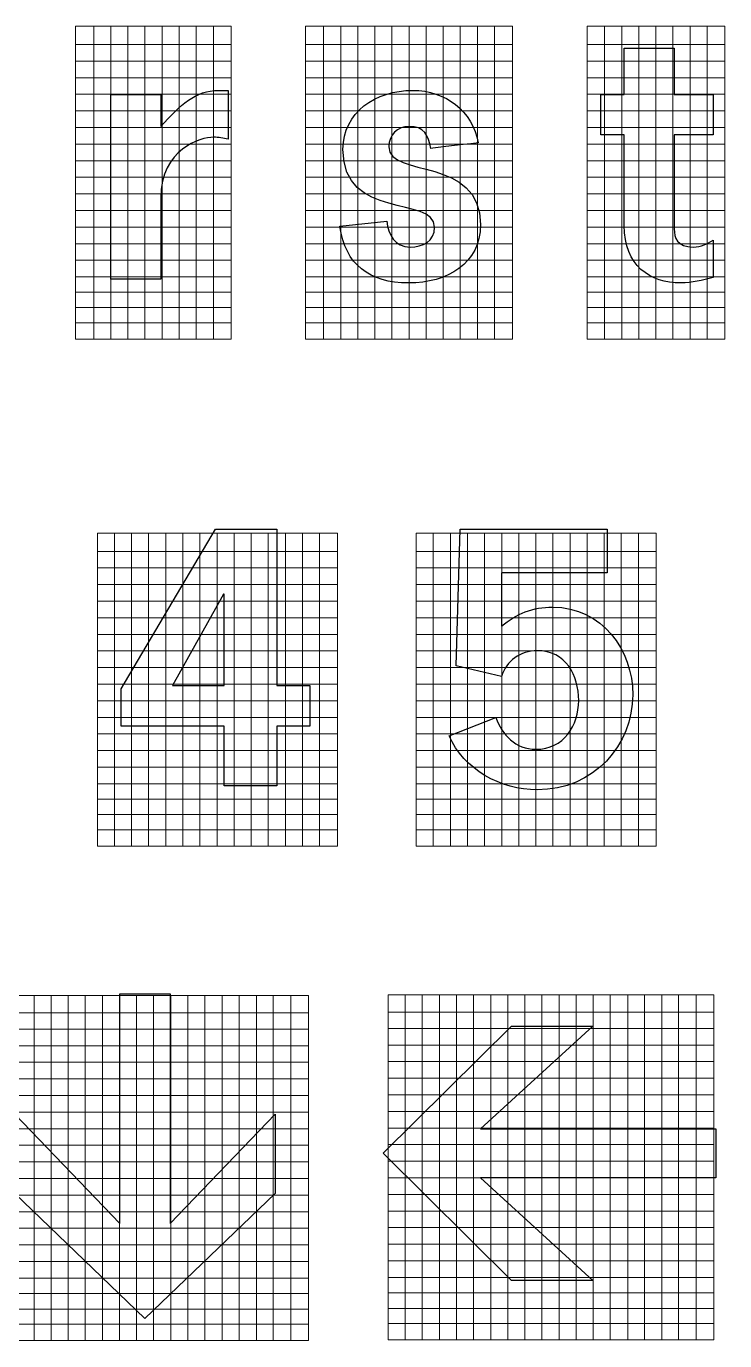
# Model space of a CAD drawing. Header units: millimetres. Extents: x -151 to 61, y -52 to 122.
# Drawn here: x -104.4 to -65.9, y -51.6 to 20.7 of the extents above; entities that cross this region are included whole.
import ezdxf

# ---------------------------------------------------------------- set-up
doc = ezdxf.new("R2010")
doc.units = ezdxf.units.MM
doc.header["$MEASUREMENT"] = 0
doc.layers.add('ESQUEMA', color=7, linetype='Continuous')

msp = doc.modelspace()

# ---------------------------------------------------------------- linework, layer by layer
at = {"layer": 'ESQUEMA', "color": 154, "lineweight": 20}
for points in [[(-93.1025, 3.4784), (-93.1025, 3.4784), (-93.1025, 20.7017), (-93.1025, 20.7017), (-93.1025, 20.7017), (-93.1025, 20.7017), (-101.6697, 20.7017), (-101.6697, 20.7017), (-101.6697, 20.7017), (-101.6697, 20.7017), (-101.6697, 3.4777), (-101.6697, 3.4777), (-101.6697, 3.4777), (-101.6697, 3.4777), (-93.1025, 3.4784), (-93.1025, 3.4784)], [(-77.6123, 3.4784), (-77.6123, 3.4784), (-77.6123, 20.7017), (-77.6123, 20.7017), (-77.6123, 20.7017), (-77.6123, 20.7017), (-89.0056, 20.7017), (-89.0056, 20.7017), (-89.0056, 20.7017), (-89.0056, 20.7017), (-89.0056, 3.4777), (-89.0056, 3.4777), (-89.0056, 3.4777), (-89.0056, 3.4777), (-77.6123, 3.4784), (-77.6123, 3.4784)], [(-65.9276, 3.4784), (-65.9276, 3.4784), (-65.9276, 20.7017), (-65.9276, 20.7017), (-65.9276, 20.7017), (-65.9276, 20.7017), (-73.5042, 20.7017), (-73.5042, 20.7017), (-73.5042, 20.7017), (-73.5042, 20.7017), (-73.5046, 3.4777), (-73.5046, 3.4777), (-73.5046, 3.4777), (-73.5046, 3.4777), (-65.9276, 3.4784), (-65.9276, 3.4784)], [(-87.2488, -24.4124), (-87.2488, -24.4124), (-87.2488, -7.1898), (-87.2488, -7.1898), (-87.2488, -7.1898), (-87.2488, -7.1898), (-100.4547, -7.1898), (-100.4547, -7.1898), (-100.4547, -7.1898), (-100.4547, -7.1898), (-100.4547, -24.4138), (-100.4547, -24.4138), (-100.4547, -24.4138), (-100.4547, -24.4138), (-87.2488, -24.4124), (-87.2488, -24.4124)], [(-69.6971, -24.4124), (-69.6971, -24.4124), (-69.6971, -7.1898), (-69.6971, -7.1898), (-69.6971, -7.1898), (-69.6971, -7.1898), (-82.9033, -7.1898), (-82.9033, -7.1898), (-82.9033, -7.1898), (-82.9033, -7.1898), (-82.9033, -24.4138), (-82.9033, -24.4138), (-82.9033, -24.4138), (-82.9033, -24.4138), (-69.6971, -24.4124), (-69.6971, -24.4124)], [(-88.8353, -51.6111), (-88.8353, -51.6111), (-88.8353, -32.6186), (-88.8353, -32.6186), (-88.8353, -32.6186), (-88.8353, -32.6186), (-106.7631, -32.6186), (-106.7631, -32.6186), (-106.7631, -32.6186), (-106.7631, -32.6186), (-106.7634, -51.6118), (-106.7634, -51.6118), (-106.7634, -51.6118), (-106.7634, -51.6118), (-88.8353, -51.6111), (-88.8353, -51.6111)], [(-66.5205, -51.5749), (-66.5205, -51.5749), (-66.5205, -32.5824), (-66.5205, -32.5824), (-66.5205, -32.5824), (-66.5205, -32.5824), (-84.4483, -32.5824), (-84.4483, -32.5824), (-84.4483, -32.5824), (-84.4483, -32.5824), (-84.4487, -51.5763), (-84.4487, -51.5763), (-84.4487, -51.5763), (-84.4487, -51.5763), (-66.5205, -51.5749), (-66.5205, -51.5749)]]:
    msp.add_open_spline(points, degree=3, knots=[0, 0, 0, 0, 0.2, 0.2, 0.2, 0.2, 0.4, 0.4, 0.4, 0.4, 0.6, 0.6, 0.6, 0.6, 1, 1, 1, 1], dxfattribs=at)
at = {"layer": 'ESQUEMA', "color": 154, "lineweight": 9}
for points in [[(-100.6617, 20.6653), (-100.6617, 20.6653), (-100.6617, 3.4677), (-100.6617, 3.4677)], [(-99.7209, 20.6653), (-99.7209, 20.6653), (-99.7209, 3.4677), (-99.7209, 3.4677)], [(-98.7802, 20.6653), (-98.7802, 20.6653), (-98.7802, 3.4677), (-98.7802, 3.4677)], [(-97.8395, 20.6653), (-97.8395, 20.6653), (-97.8395, 3.4677), (-97.8395, 3.4677)], [(-96.8988, 20.6653), (-96.8988, 20.6653), (-96.8988, 3.4677), (-96.8988, 3.4677)], [(-95.958, 20.6653), (-95.958, 20.6653), (-95.958, 3.4677), (-95.958, 3.4677)], [(-95.0175, 20.6653), (-95.0175, 20.6653), (-95.0175, 3.4677), (-95.0175, 3.4677)], [(-94.0768, 20.6653), (-94.0768, 20.6653), (-94.0768, 3.4677), (-94.0768, 3.4677)], [(-88.0079, 20.6653), (-88.0079, 20.6653), (-88.0079, 3.4677), (-88.0079, 3.4677)], [(-87.0672, 20.6653), (-87.0672, 20.6653), (-87.0672, 3.4677), (-87.0672, 3.4677)], [(-86.1264, 20.6653), (-86.1264, 20.6653), (-86.1264, 3.4677), (-86.1264, 3.4677)], [(-85.1859, 20.6653), (-85.1859, 20.6653), (-85.1859, 3.4677), (-85.1859, 3.4677)], [(-84.245, 20.6653), (-84.245, 20.6653), (-84.245, 3.4677), (-84.245, 3.4677)], [(-83.3045, 20.6653), (-83.3045, 20.6653), (-83.3045, 3.4677), (-83.3045, 3.4677)], [(-82.3636, 20.6653), (-82.3636, 20.6653), (-82.3636, 3.4677), (-82.3636, 3.4677)], [(-81.4231, 20.6653), (-81.4231, 20.6653), (-81.4231, 3.4677), (-81.4231, 3.4677)], [(-80.4823, 20.6653), (-80.4823, 20.6653), (-80.4823, 3.4677), (-80.4823, 3.4677)], [(-79.5416, 20.6653), (-79.5416, 20.6653), (-79.5416, 3.4677), (-79.5416, 3.4677)], [(-78.6009, 20.6653), (-78.6009, 20.6653), (-78.6009, 3.4677), (-78.6009, 3.4677)], [(-72.5403, 20.6653), (-72.5403, 20.6653), (-72.5403, 3.4677), (-72.5403, 3.4677)], [(-71.5996, 20.6653), (-71.5996, 20.6653), (-71.5996, 3.4677), (-71.5996, 3.4677)], [(-70.6588, 20.6653), (-70.6588, 20.6653), (-70.6588, 3.4677), (-70.6588, 3.4677)], [(-69.7181, 20.6653), (-69.7181, 20.6653), (-69.7181, 3.4677), (-69.7181, 3.4677)], [(-68.7776, 20.6653), (-68.7776, 20.6653), (-68.7776, 3.4677), (-68.7776, 3.4677)], [(-67.8369, 20.6653), (-67.8369, 20.6653), (-67.8369, 3.4677), (-67.8369, 3.4677)], [(-66.896, 20.6653), (-66.896, 20.6653), (-66.896, 3.4677), (-66.896, 3.4677)], [(-101.6782, 19.7003), (-101.6782, 19.7003), (-93.1163, 19.7003), (-93.1163, 19.7003)], [(-89.0084, 19.7003), (-89.0084, 19.7003), (-77.6207, 19.7003), (-77.6207, 19.7003)], [(-73.5185, 19.7003), (-73.5185, 19.7003), (-65.9359, 19.7003), (-65.9359, 19.7003)], [(-101.6782, 18.7867), (-101.6782, 18.7867), (-93.1163, 18.7867), (-93.1163, 18.7867)], [(-89.0084, 18.7867), (-89.0084, 18.7867), (-77.6207, 18.7867), (-77.6207, 18.7867)], [(-73.5185, 18.7867), (-73.5185, 18.7867), (-65.9359, 18.7867), (-65.9359, 18.7867)], [(-101.6782, 17.8734), (-101.6782, 17.8734), (-93.1163, 17.8734), (-93.1163, 17.8734)], [(-89.0084, 17.8734), (-89.0084, 17.8734), (-77.6207, 17.8734), (-77.6207, 17.8734)], [(-73.5185, 17.8734), (-73.5185, 17.8734), (-65.9359, 17.8734), (-65.9359, 17.8734)], [(-101.6782, 16.9601), (-101.6782, 16.9601), (-93.1163, 16.9601), (-93.1163, 16.9601)], [(-89.0084, 16.9601), (-89.0084, 16.9601), (-77.6207, 16.9601), (-77.6207, 16.9601)], [(-73.5185, 16.9601), (-73.5185, 16.9601), (-65.9359, 16.9601), (-65.9359, 16.9601)], [(-101.6782, 16.0468), (-101.6782, 16.0468), (-93.1163, 16.0468), (-93.1163, 16.0468)], [(-89.0084, 16.0468), (-89.0084, 16.0468), (-77.6207, 16.0468), (-77.6207, 16.0468)], [(-73.5185, 16.0468), (-73.5185, 16.0468), (-65.9359, 16.0468), (-65.9359, 16.0468)], [(-101.6782, 15.1332), (-101.6782, 15.1332), (-93.1163, 15.1332), (-93.1163, 15.1332)], [(-89.0084, 15.1332), (-89.0084, 15.1332), (-77.6207, 15.1332), (-77.6207, 15.1332)], [(-73.5185, 15.1332), (-73.5185, 15.1332), (-65.9359, 15.1332), (-65.9359, 15.1332)], [(-101.6782, 14.2199), (-101.6782, 14.2199), (-93.1163, 14.2199), (-93.1163, 14.2199)], [(-89.0084, 14.2199), (-89.0084, 14.2199), (-77.6207, 14.2199), (-77.6207, 14.2199)], [(-73.5185, 14.2199), (-73.5185, 14.2199), (-65.9359, 14.2199), (-65.9359, 14.2199)], [(-101.6782, 13.3066), (-101.6782, 13.3066), (-93.1163, 13.3066), (-93.1163, 13.3066)], [(-89.0084, 13.3066), (-89.0084, 13.3066), (-77.6207, 13.3066), (-77.6207, 13.3066)], [(-73.5185, 13.3066), (-73.5185, 13.3066), (-65.9359, 13.3066), (-65.9359, 13.3066)], [(-101.6782, 12.3929), (-101.6782, 12.3929), (-93.1163, 12.3929), (-93.1163, 12.3929)], [(-89.0084, 12.3929), (-89.0084, 12.3929), (-77.6207, 12.3929), (-77.6207, 12.3929)], [(-73.5185, 12.3929), (-73.5185, 12.3929), (-65.9359, 12.3929), (-65.9359, 12.3929)], [(-101.6782, 11.4796), (-101.6782, 11.4796), (-93.1163, 11.4796), (-93.1163, 11.4796)], [(-89.0084, 11.4796), (-89.0084, 11.4796), (-77.6207, 11.4796), (-77.6207, 11.4796)], [(-73.5185, 11.4796), (-73.5185, 11.4796), (-65.9359, 11.4796), (-65.9359, 11.4796)], [(-101.6782, 10.5664), (-101.6782, 10.5664), (-93.1163, 10.5664), (-93.1163, 10.5664)], [(-89.0084, 10.5664), (-89.0084, 10.5664), (-77.6207, 10.5664), (-77.6207, 10.5664)], [(-73.5185, 10.5664), (-73.5185, 10.5664), (-65.9359, 10.5664), (-65.9359, 10.5664)], [(-101.6782, 9.6523), (-101.6782, 9.6523), (-93.1163, 9.6523), (-93.1163, 9.6523)], [(-89.0084, 9.6523), (-89.0084, 9.6523), (-77.6207, 9.6523), (-77.6207, 9.6523)], [(-73.5185, 9.6523), (-73.5185, 9.6523), (-65.9359, 9.6523), (-65.9359, 9.6523)], [(-101.6782, 8.7387), (-101.6782, 8.7387), (-93.1163, 8.7387), (-93.1163, 8.7387)], [(-89.0084, 8.7387), (-89.0084, 8.7387), (-77.6207, 8.7387), (-77.6207, 8.7387)], [(-73.5185, 8.7387), (-73.5185, 8.7387), (-65.9359, 8.7387), (-65.9359, 8.7387)], [(-101.6782, 7.8261), (-101.6782, 7.8261), (-93.1163, 7.8261), (-93.1163, 7.8261)], [(-89.0084, 7.8261), (-89.0084, 7.8261), (-77.6207, 7.8261), (-77.6207, 7.8261)], [(-73.5185, 7.8261), (-73.5185, 7.8261), (-65.9359, 7.8261), (-65.9359, 7.8261)], [(-101.6782, 6.9121), (-101.6782, 6.9121), (-93.1163, 6.9121), (-93.1163, 6.9121)], [(-89.0084, 6.9121), (-89.0084, 6.9121), (-77.6207, 6.9121), (-77.6207, 6.9121)], [(-73.5185, 6.9121), (-73.5185, 6.9121), (-65.9359, 6.9121), (-65.9359, 6.9121)], [(-101.6698, 6.0681), (-101.6698, 6.0681), (-93.1082, 6.0681), (-93.1082, 6.0681)], [(-89.0003, 6.0681), (-89.0003, 6.0681), (-77.6123, 6.0681), (-77.6123, 6.0681)], [(-73.5101, 6.0681), (-73.5101, 6.0681), (-65.9275, 6.0681), (-65.9275, 6.0681)], [(-101.6698, 5.2247), (-101.6698, 5.2247), (-93.1082, 5.2247), (-93.1082, 5.2247)], [(-89.0003, 5.2247), (-89.0003, 5.2247), (-77.6123, 5.2247), (-77.6123, 5.2247)], [(-73.5101, 5.2247), (-73.5101, 5.2247), (-65.9275, 5.2247), (-65.9275, 5.2247)], [(-101.6698, 4.3803), (-101.6698, 4.3803), (-93.1082, 4.3803), (-93.1082, 4.3803)], [(-89.0003, 4.3803), (-89.0003, 4.3803), (-77.6123, 4.3803), (-77.6123, 4.3803)], [(-73.5101, 4.3803), (-73.5101, 4.3803), (-65.9275, 4.3803), (-65.9275, 4.3803)], [(-99.5193, -7.2262), (-99.5193, -7.2262), (-99.5193, -24.4238), (-99.5193, -24.4238)], [(-98.5787, -7.2262), (-98.5787, -7.2262), (-98.5787, -24.4238), (-98.5787, -24.4238)], [(-97.638, -7.2262), (-97.638, -7.2262), (-97.638, -24.4238), (-97.638, -24.4238)], [(-96.6971, -7.2262), (-96.6971, -7.2262), (-96.6971, -24.4238), (-96.6971, -24.4238)], [(-95.7566, -7.2262), (-95.7566, -7.2262), (-95.7566, -24.4238), (-95.7566, -24.4238)], [(-94.8159, -7.2262), (-94.8159, -7.2262), (-94.8159, -24.4238), (-94.8159, -24.4238)], [(-93.8751, -7.2262), (-93.8751, -7.2262), (-93.8751, -24.4238), (-93.8751, -24.4238)], [(-92.9344, -7.2262), (-92.9344, -7.2262), (-92.9344, -24.4238), (-92.9344, -24.4238)], [(-91.9937, -7.2262), (-91.9937, -7.2262), (-91.9937, -24.4238), (-91.9937, -24.4238)], [(-91.053, -7.2262), (-91.053, -7.2262), (-91.053, -24.4238), (-91.053, -24.4238)], [(-90.1122, -7.2262), (-90.1122, -7.2262), (-90.1122, -24.4238), (-90.1122, -24.4238)], [(-89.1717, -7.2262), (-89.1717, -7.2262), (-89.1717, -24.4238), (-89.1717, -24.4238)], [(-88.231, -7.2262), (-88.231, -7.2262), (-88.231, -24.4238), (-88.231, -24.4238)], [(-81.9678, -7.2262), (-81.9678, -7.2262), (-81.9678, -24.4238), (-81.9678, -24.4238)], [(-81.0271, -7.2262), (-81.0271, -7.2262), (-81.0271, -24.4238), (-81.0271, -24.4238)], [(-80.0864, -7.2262), (-80.0864, -7.2262), (-80.0864, -24.4238), (-80.0864, -24.4238)], [(-79.1456, -7.2262), (-79.1456, -7.2262), (-79.1456, -24.4238), (-79.1456, -24.4238)], [(-78.2051, -7.2262), (-78.2051, -7.2262), (-78.2051, -24.4238), (-78.2051, -24.4238)], [(-77.2642, -7.2262), (-77.2642, -7.2262), (-77.2642, -24.4238), (-77.2642, -24.4238)], [(-76.3235, -7.2262), (-76.3235, -7.2262), (-76.3235, -24.4238), (-76.3235, -24.4238)], [(-75.3828, -7.2262), (-75.3828, -7.2262), (-75.3828, -24.4238), (-75.3828, -24.4238)], [(-74.4422, -7.2262), (-74.4422, -7.2262), (-74.4422, -24.4238), (-74.4422, -24.4238)], [(-73.5013, -7.2262), (-73.5013, -7.2262), (-73.5013, -24.4238), (-73.5013, -24.4238)], [(-72.5606, -7.2262), (-72.5606, -7.2262), (-72.5606, -24.4238), (-72.5606, -24.4238)], [(-71.6201, -7.2262), (-71.6201, -7.2262), (-71.6201, -24.4238), (-71.6201, -24.4238)], [(-70.6793, -7.2262), (-70.6793, -7.2262), (-70.6793, -24.4238), (-70.6793, -24.4238)], [(-100.4601, -8.1912), (-100.4601, -8.1912), (-87.257, -8.1912), (-87.257, -8.1912)], [(-82.9083, -8.1912), (-82.9083, -8.1912), (-69.7052, -8.1912), (-69.7052, -8.1912)], [(-100.4601, -9.1048), (-100.4601, -9.1048), (-87.257, -9.1048), (-87.257, -9.1048)], [(-82.9083, -9.1048), (-82.9083, -9.1048), (-69.7052, -9.1048), (-69.7052, -9.1048)], [(-100.4601, -10.0181), (-100.4601, -10.0181), (-87.257, -10.0181), (-87.257, -10.0181)], [(-82.9083, -10.0181), (-82.9083, -10.0181), (-69.7052, -10.0181), (-69.7052, -10.0181)], [(-100.4601, -10.9314), (-100.4601, -10.9314), (-87.257, -10.9314), (-87.257, -10.9314)], [(-82.9083, -10.9314), (-82.9083, -10.9314), (-69.7052, -10.9314), (-69.7052, -10.9314)], [(-100.4601, -11.8447), (-100.4601, -11.8447), (-87.257, -11.8447), (-87.257, -11.8447)], [(-82.9083, -11.8447), (-82.9083, -11.8447), (-69.7052, -11.8447), (-69.7052, -11.8447)], [(-100.4601, -12.7583), (-100.4601, -12.7583), (-87.257, -12.7583), (-87.257, -12.7583)], [(-82.9083, -12.7583), (-82.9083, -12.7583), (-69.7052, -12.7583), (-69.7052, -12.7583)], [(-100.4601, -13.6716), (-100.4601, -13.6716), (-87.257, -13.6716), (-87.257, -13.6716)], [(-82.9083, -13.6716), (-82.9083, -13.6716), (-69.7052, -13.6716), (-69.7052, -13.6716)], [(-100.4601, -14.5856), (-100.4601, -14.5856), (-87.257, -14.5856), (-87.257, -14.5856)], [(-82.9083, -14.5856), (-82.9083, -14.5856), (-69.7052, -14.5856), (-69.7052, -14.5856)], [(-100.4601, -15.4989), (-100.4601, -15.4989), (-87.257, -15.4989), (-87.257, -15.4989)], [(-82.9083, -15.4989), (-82.9083, -15.4989), (-69.7052, -15.4989), (-69.7052, -15.4989)], [(-100.4601, -16.4125), (-100.4601, -16.4125), (-87.257, -16.4125), (-87.257, -16.4125)], [(-82.9083, -16.4125), (-82.9083, -16.4125), (-69.7052, -16.4125), (-69.7052, -16.4125)], [(-100.4601, -17.3251), (-100.4601, -17.3251), (-87.257, -17.3251), (-87.257, -17.3251)], [(-82.9083, -17.3251), (-82.9083, -17.3251), (-69.7052, -17.3251), (-69.7052, -17.3251)], [(-100.4601, -18.2384), (-100.4601, -18.2384), (-87.257, -18.2384), (-87.257, -18.2384)], [(-82.9083, -18.2384), (-82.9083, -18.2384), (-69.7052, -18.2384), (-69.7052, -18.2384)], [(-100.4601, -19.1524), (-100.4601, -19.1524), (-87.257, -19.1524), (-87.257, -19.1524)], [(-82.9083, -19.1524), (-82.9083, -19.1524), (-69.7052, -19.1524), (-69.7052, -19.1524)], [(-100.4601, -20.0661), (-100.4601, -20.0661), (-87.257, -20.0661), (-87.257, -20.0661)], [(-82.9083, -20.0661), (-82.9083, -20.0661), (-69.7052, -20.0661), (-69.7052, -20.0661)], [(-100.4601, -20.9793), (-100.4601, -20.9793), (-87.257, -20.9793), (-87.257, -20.9793)], [(-82.9083, -20.9793), (-82.9083, -20.9793), (-69.7052, -20.9793), (-69.7052, -20.9793)], [(-100.4518, -21.8234), (-100.4518, -21.8234), (-87.2487, -21.8234), (-87.2487, -21.8234)], [(-82.9002, -21.8234), (-82.9002, -21.8234), (-69.6972, -21.8234), (-69.6972, -21.8234)], [(-100.4518, -22.6668), (-100.4518, -22.6668), (-87.2487, -22.6668), (-87.2487, -22.6668)], [(-82.9002, -22.6668), (-82.9002, -22.6668), (-69.6972, -22.6668), (-69.6972, -22.6668)], [(-100.4518, -23.5108), (-100.4518, -23.5108), (-87.2487, -23.5108), (-87.2487, -23.5108)], [(-82.9002, -23.5108), (-82.9002, -23.5108), (-69.6972, -23.5108), (-69.6972, -23.5108)], [(-103.9468, -32.6131), (-103.9468, -32.6131), (-103.9468, -51.6222), (-103.9468, -51.6222)], [(-103.0059, -32.6131), (-103.0059, -32.6131), (-103.0059, -51.6222), (-103.0059, -51.6222)], [(-102.0654, -32.6131), (-102.0654, -32.6131), (-102.0654, -51.6222), (-102.0654, -51.6222)], [(-101.1246, -32.6131), (-101.1246, -32.6131), (-101.1246, -51.6222), (-101.1246, -51.6222)], [(-100.1841, -32.6131), (-100.1841, -32.6131), (-100.1841, -51.6222), (-100.1841, -51.6222)], [(-99.2432, -32.6131), (-99.2432, -32.6131), (-99.2432, -51.6222), (-99.2432, -51.6222)], [(-98.3027, -32.6131), (-98.3027, -32.6131), (-98.3027, -51.6222), (-98.3027, -51.6222)], [(-97.3619, -32.6131), (-97.3619, -32.6131), (-97.3619, -51.6222), (-97.3619, -51.6222)], [(-96.421, -32.6131), (-96.421, -32.6131), (-96.421, -51.6222), (-96.421, -51.6222)], [(-95.4805, -32.6131), (-95.4805, -32.6131), (-95.4805, -51.6222), (-95.4805, -51.6222)], [(-94.5396, -32.6131), (-94.5396, -32.6131), (-94.5396, -51.6222), (-94.5396, -51.6222)], [(-93.5833, -32.6131), (-93.5833, -32.6131), (-93.5833, -51.6222), (-93.5833, -51.6222)], [(-92.6495, -32.6131), (-92.6495, -32.6131), (-92.6495, -51.6222), (-92.6495, -51.6222)], [(-91.7086, -32.6131), (-91.7086, -32.6131), (-91.7086, -51.6222), (-91.7086, -51.6222)], [(-90.7905, -32.6131), (-90.7905, -32.6131), (-90.7905, -51.6137), (-90.7905, -51.6137)], [(-89.8118, -32.6131), (-89.8118, -32.6131), (-89.8118, -51.6222), (-89.8118, -51.6222)], [(-83.5133, -32.5776), (-83.5133, -32.5776), (-83.5133, -51.5856), (-83.5133, -51.5856)], [(-82.5726, -32.5776), (-82.5726, -32.5776), (-82.5726, -51.5856), (-82.5726, -51.5856)], [(-81.6319, -32.5776), (-81.6319, -32.5776), (-81.6319, -51.5856), (-81.6319, -51.5856)], [(-80.6912, -32.5776), (-80.6912, -32.5776), (-80.6912, -51.5856), (-80.6912, -51.5856)], [(-79.7506, -32.5776), (-79.7506, -32.5776), (-79.7506, -51.5856), (-79.7506, -51.5856)], [(-78.8098, -32.5776), (-78.8098, -32.5776), (-78.8098, -51.5856), (-78.8098, -51.5856)], [(-77.8692, -32.5776), (-77.8692, -32.5776), (-77.8692, -51.5856), (-77.8692, -51.5856)], [(-76.9285, -32.5776), (-76.9285, -32.5776), (-76.9285, -51.5856), (-76.9285, -51.5856)], [(-75.9876, -32.5776), (-75.9876, -32.5776), (-75.9876, -51.5856), (-75.9876, -51.5856)], [(-75.0471, -32.5776), (-75.0471, -32.5776), (-75.0471, -51.5856), (-75.0471, -51.5856)], [(-74.1062, -32.5776), (-74.1062, -32.5776), (-74.1062, -51.5856), (-74.1062, -51.5856)], [(-73.1656, -32.5776), (-73.1656, -32.5776), (-73.1656, -51.5856), (-73.1656, -51.5856)], [(-72.2249, -32.5776), (-72.2249, -32.5776), (-72.2249, -51.5856), (-72.2249, -51.5856)], [(-71.2685, -32.5776), (-71.2685, -32.5776), (-71.2685, -51.5856), (-71.2685, -51.5856)], [(-70.3346, -32.5776), (-70.3346, -32.5776), (-70.3346, -51.5856), (-70.3346, -51.5856)], [(-69.3939, -32.5776), (-69.3939, -32.5776), (-69.3939, -51.5856), (-69.3939, -51.5856)], [(-68.4756, -32.5776), (-68.4756, -32.5776), (-68.4756, -51.5782), (-68.4756, -51.5782)], [(-67.4969, -32.5776), (-67.4969, -32.5776), (-67.4969, -51.5856), (-67.4969, -51.5856)], [(-106.7689, -33.5722), (-106.7689, -33.5722), (-88.8379, -33.5722), (-88.8379, -33.5722)], [(-84.4541, -33.5371), (-84.4541, -33.5371), (-66.5232, -33.5371), (-66.5232, -33.5371)], [(-106.7649, -34.4865), (-106.7649, -34.4865), (-88.8381, -34.4865), (-88.8381, -34.4865)], [(-89.8118, -34.4249), (-89.8118, -34.4249), (-89.8118, -51.6221), (-89.8118, -51.6221)], [(-84.45, -34.4504), (-84.45, -34.4504), (-66.5232, -34.4504), (-66.5232, -34.4504)], [(-67.4969, -34.388), (-67.4969, -34.388), (-67.4969, -51.5856), (-67.4969, -51.5856)], [(-106.7689, -35.3899), (-106.7689, -35.3899), (-88.8379, -35.3899), (-88.8379, -35.3899)], [(-84.4541, -35.353), (-84.4541, -35.353), (-66.5232, -35.353), (-66.5232, -35.353)], [(-106.7689, -36.3031), (-106.7689, -36.3031), (-88.8379, -36.3031), (-88.8379, -36.3031)], [(-84.4541, -36.2666), (-84.4541, -36.2666), (-66.5232, -36.2666), (-66.5232, -36.2666)], [(-106.7689, -37.2168), (-106.7689, -37.2168), (-88.8379, -37.2168), (-88.8379, -37.2168)], [(-84.4541, -37.1799), (-84.4541, -37.1799), (-66.5232, -37.1799), (-66.5232, -37.1799)], [(-106.7689, -38.1301), (-106.7689, -38.1301), (-88.8379, -38.1301), (-88.8379, -38.1301)], [(-84.4541, -38.0939), (-84.4541, -38.0939), (-66.5232, -38.0939), (-66.5232, -38.0939)], [(-106.7689, -39.0427), (-106.7689, -39.0427), (-88.8379, -39.0427), (-88.8379, -39.0427)], [(-84.4541, -39.0072), (-84.4541, -39.0072), (-66.5232, -39.0072), (-66.5232, -39.0072)], [(-106.7689, -39.9567), (-106.7689, -39.9567), (-88.8379, -39.9567), (-88.8379, -39.9567)], [(-84.4541, -39.9208), (-84.4541, -39.9208), (-66.5232, -39.9208), (-66.5232, -39.9208)], [(-106.7689, -40.8703), (-106.7689, -40.8703), (-88.8379, -40.8703), (-88.8379, -40.8703)], [(-84.4541, -40.8334), (-84.4541, -40.8334), (-66.5232, -40.8334), (-66.5232, -40.8334)], [(-106.7689, -41.7836), (-106.7689, -41.7836), (-88.8379, -41.7836), (-88.8379, -41.7836)], [(-84.4541, -41.7474), (-84.4541, -41.7474), (-66.5232, -41.7474), (-66.5232, -41.7474)], [(-84.4541, -42.6607), (-84.4541, -42.6607), (-66.5232, -42.6607), (-66.5232, -42.6607)], [(-106.7689, -42.6969), (-106.7689, -42.6969), (-88.8379, -42.6969), (-88.8379, -42.6969)], [(-106.7689, -43.6102), (-106.7689, -43.6102), (-88.8379, -43.6102), (-88.8379, -43.6102)], [(-84.4541, -43.5744), (-84.4541, -43.5744), (-66.5232, -43.5744), (-66.5232, -43.5744)], [(-106.7689, -44.5245), (-106.7689, -44.5245), (-88.8379, -44.5245), (-88.8379, -44.5245)], [(-84.4541, -44.4876), (-84.4541, -44.4876), (-66.5232, -44.4876), (-66.5232, -44.4876)], [(-106.7689, -45.4378), (-106.7689, -45.4378), (-88.8379, -45.4378), (-88.8379, -45.4378)], [(-84.4541, -45.401), (-84.4541, -45.401), (-66.5232, -45.401), (-66.5232, -45.401)], [(-106.7689, -46.3504), (-106.7689, -46.3504), (-88.8379, -46.3504), (-88.8379, -46.3504)], [(-84.4541, -46.3153), (-84.4541, -46.3153), (-66.5232, -46.3153), (-66.5232, -46.3153)], [(-106.7689, -47.2637), (-106.7689, -47.2637), (-88.8379, -47.2637), (-88.8379, -47.2637)], [(-84.4541, -47.2286), (-84.4541, -47.2286), (-66.5232, -47.2286), (-66.5232, -47.2286)], [(-106.7649, -48.1774), (-106.7649, -48.1774), (-88.8381, -48.1774), (-88.8381, -48.1774)], [(-84.45, -48.1412), (-84.45, -48.1412), (-66.5232, -48.1412), (-66.5232, -48.1412)], [(-106.7606, -49.0214), (-106.7606, -49.0214), (-88.8296, -49.0214), (-88.8296, -49.0214)], [(-84.4459, -48.9852), (-84.4459, -48.9852), (-66.5149, -48.9852), (-66.5149, -48.9852)], [(-106.7606, -49.8875), (-106.7606, -49.8875), (-88.8296, -49.8875), (-88.8296, -49.8875)], [(-84.4459, -49.8513), (-84.4459, -49.8513), (-66.5149, -49.8513), (-66.5149, -49.8513)], [(-106.7606, -50.7095), (-106.7606, -50.7095), (-88.8296, -50.7095), (-88.8296, -50.7095)], [(-84.4459, -50.6727), (-84.4459, -50.6727), (-66.5149, -50.6727), (-66.5149, -50.6727)]]:
    msp.add_open_spline(points, degree=3, dxfattribs=at)
at = {"layer": 'ESQUEMA', "color": 250}
for points, knots in [([(-68.7062, 19.4974), (-68.7062, 19.4974), (-71.4586, 19.4974), (-71.4586, 19.4974), (-71.4586, 19.4974), (-71.4586, 19.4974), (-71.4586, 16.9574), (-71.4586, 16.9574), (-71.4586, 16.9574), (-71.4586, 16.9574), (-72.742, 16.9574), (-72.742, 16.9574), (-72.742, 16.9574), (-72.742, 16.9574), (-72.742, 14.7247), (-72.742, 14.7247), (-72.742, 14.7247), (-72.742, 14.7247), (-71.4586, 14.7247), (-71.4586, 14.7247), (-71.4586, 14.7247), (-71.4586, 14.7247), (-71.4586, 9.735), (-71.4586, 9.735), (-71.4586, 9.735), (-71.4586, 7.521), (-70.0454, 6.5776), (-68.3341, 6.5776), (-68.3341, 6.5776), (-67.7389, 6.5776), (-67.1438, 6.7226), (-66.5674, 6.8853), (-66.5674, 6.8853), (-66.5674, 6.8853), (-66.5674, 8.936), (-66.5674, 8.936), (-66.5674, 8.936), (-66.9021, 8.7366), (-67.1995, 8.555), (-67.6645, 8.555), (-67.6645, 8.555), (-68.5574, 8.555), (-68.7062, 9.0633), (-68.7062, 9.5533), (-68.7062, 9.5533), (-68.7062, 9.5533), (-68.7062, 14.7247), (-68.7062, 14.7247), (-68.7062, 14.7247), (-68.7062, 14.7247), (-66.5674, 14.7247), (-66.5674, 14.7247), (-66.5674, 14.7247), (-66.5674, 14.7247), (-66.5674, 16.9574), (-66.5674, 16.9574), (-66.5674, 16.9574), (-66.5674, 16.9574), (-68.7062, 16.9574), (-68.7062, 16.9574), (-68.7062, 16.9574), (-68.7062, 16.9574), (-68.7062, 19.4974), (-68.7062, 19.4974)], [0, 0, 0, 0, 0.0588235, 0.0588235, 0.0588235, 0.0588235, 0.1176471, 0.1176471, 0.1176471, 0.1176471, 0.1764706, 0.1764706, 0.1764706, 0.1764706, 0.2352941, 0.2352941, 0.2352941, 0.2352941, 0.2941176, 0.2941176, 0.2941176, 0.2941177, 0.3529412, 0.3529412, 0.3529412, 0.3529412, 0.4117647, 0.4117647, 0.4117647, 0.4117647, 0.4705882, 0.4705882, 0.4705882, 0.4705882, 0.5294118, 0.5294118, 0.5294118, 0.5294118, 0.5882353, 0.5882353, 0.5882353, 0.5882353, 0.6470588, 0.6470588, 0.6470588, 0.6470588, 0.7058824, 0.7058824, 0.7058824, 0.7058824, 0.7647059, 0.7647059, 0.7647059, 0.7647059, 0.8235294, 0.8235294, 0.8235294, 0.8235294, 0.8823529, 0.8823529, 0.8823529, 0.882353, 1, 1, 1, 1]), ([(-96.9665, 16.9574), (-96.9665, 16.9574), (-99.7193, 16.9574), (-99.7193, 16.9574), (-99.7193, 16.9574), (-99.7193, 16.9574), (-99.7193, 6.7945), (-99.7193, 6.7945), (-99.7193, 6.7945), (-99.7193, 6.7945), (-96.9665, 6.7945), (-96.9665, 6.7945), (-96.9665, 6.7945), (-96.9665, 6.7945), (-96.9665, 11.2593), (-96.9665, 11.2593), (-96.9665, 11.2593), (-96.9665, 13.9626), (-94.7719, 14.598), (-94.0649, 14.598), (-94.0649, 14.598), (-93.7859, 14.598), (-93.5259, 14.5429), (-93.2655, 14.4893), (-93.2655, 14.4893), (-93.2655, 14.4893), (-93.2655, 17.175), (-93.2655, 17.175), (-93.2655, 17.175), (-93.2655, 17.175), (-93.7859, 17.175), (-93.7859, 17.175), (-93.7859, 17.175), (-95.051, 17.175), (-95.9064, 16.3943), (-96.9665, 15.1786), (-96.9665, 15.1786), (-96.9665, 15.1786), (-96.9665, 16.9574), (-96.9665, 16.9574)], [0, 0, 0, 0, 0.0909091, 0.0909091, 0.0909091, 0.0909091, 0.1818182, 0.1818182, 0.1818182, 0.1818182, 0.2727273, 0.2727273, 0.2727273, 0.2727273, 0.3636364, 0.3636364, 0.3636364, 0.3636364, 0.4545455, 0.4545455, 0.4545455, 0.4545455, 0.5454545, 0.5454545, 0.5454545, 0.5454546, 0.6363636, 0.6363636, 0.6363636, 0.6363636, 0.7272727, 0.7272727, 0.7272727, 0.7272727, 0.8181818, 0.8181818, 0.8181818, 0.8181818, 1, 1, 1, 1]), ([(-79.5008, 14.2891), (-79.8168, 16.0495), (-81.2862, 17.1752), (-83.109, 17.1752), (-83.109, 17.1752), (-85.1364, 17.1752), (-86.9401, 15.9772), (-86.9401, 13.9265), (-86.9401, 13.9265), (-86.9401, 9.9704), (-81.9, 11.4224), (-81.9, 9.6437), (-81.9, 9.6437), (-81.9, 8.8641), (-82.5509, 8.5551), (-83.2391, 8.5551), (-83.2391, 8.5551), (-84.0759, 8.5551), (-84.4665, 9.2451), (-84.5222, 9.9704), (-84.5222, 9.9704), (-84.5222, 9.9704), (-87.1077, 9.6981), (-87.1077, 9.6981), (-87.1077, 9.6981), (-86.8287, 7.5937), (-85.4708, 6.5777), (-83.3319, 6.5777), (-83.3319, 6.5777), (-81.2121, 6.5777), (-79.3702, 7.6297), (-79.3702, 9.7894), (-79.3702, 9.7894), (-79.3702, 13.5998), (-84.4107, 12.3294), (-84.4107, 14.0715), (-84.4107, 14.0715), (-84.4107, 14.7244), (-83.9458, 15.1968), (-83.2949, 15.1968), (-83.2949, 15.1968), (-82.4764, 15.1968), (-82.2348, 14.6888), (-82.1043, 13.9808), (-82.1043, 13.9808), (-82.1043, 13.9808), (-79.5008, 14.2891), (-79.5008, 14.2891)], [0, 0, 0, 0, 0.0769231, 0.0769231, 0.0769231, 0.0769231, 0.1538462, 0.1538462, 0.1538462, 0.1538462, 0.2307692, 0.2307692, 0.2307692, 0.2307692, 0.3076923, 0.3076923, 0.3076923, 0.3076923, 0.3846154, 0.3846154, 0.3846154, 0.3846154, 0.4615385, 0.4615385, 0.4615385, 0.4615385, 0.5384615, 0.5384615, 0.5384615, 0.5384615, 0.6153846, 0.6153846, 0.6153846, 0.6153846, 0.6923077, 0.6923077, 0.6923077, 0.6923077, 0.7692308, 0.7692308, 0.7692308, 0.7692308, 0.8461538, 0.8461538, 0.8461538, 0.8461539, 1, 1, 1, 1]), ([(-90.5735, -15.5781), (-90.5735, -15.5781), (-90.5735, -6.9767), (-90.5735, -6.9767), (-90.5735, -6.9767), (-90.5735, -6.9767), (-93.9588, -6.9767), (-93.9588, -6.9767), (-93.9588, -6.9767), (-93.9588, -6.9767), (-99.1478, -15.7595), (-99.1478, -15.7595), (-99.1478, -15.7595), (-99.1478, -15.7595), (-99.1478, -17.8095), (-99.1478, -17.8095), (-99.1478, -17.8095), (-99.1478, -17.8095), (-93.4751, -17.8095), (-93.4751, -17.8095), (-93.4751, -17.8095), (-93.4751, -17.8095), (-93.4751, -21.0945), (-93.4751, -21.0945), (-93.4751, -21.0945), (-93.4751, -21.0945), (-90.5735, -21.0945), (-90.5735, -21.0945), (-90.5735, -21.0945), (-90.5735, -21.0945), (-90.5735, -17.8095), (-90.5735, -17.8095), (-90.5735, -17.8095), (-90.5735, -17.8095), (-88.7697, -17.8095), (-88.7697, -17.8095), (-88.7697, -17.8095), (-88.7697, -17.8095), (-88.7697, -15.5781), (-88.7697, -15.5781), (-88.7697, -15.5781), (-88.7697, -15.5781), (-90.5735, -15.5781), (-90.5735, -15.5781)], [0, 0, 0, 0, 0.0833333, 0.0833333, 0.0833333, 0.0833333, 0.1666667, 0.1666667, 0.1666667, 0.1666667, 0.25, 0.25, 0.25, 0.25, 0.3333333, 0.3333333, 0.3333333, 0.3333333, 0.4166667, 0.4166667, 0.4166667, 0.4166667, 0.5, 0.5, 0.5, 0.5, 0.5833333, 0.5833333, 0.5833333, 0.5833333, 0.6666667, 0.6666667, 0.6666667, 0.6666667, 0.75, 0.75, 0.75, 0.75, 0.8333333, 0.8333333, 0.8333333, 0.8333333, 1, 1, 1, 1]), ([(-72.4035, -6.9768), (-72.4035, -6.9768), (-80.4941, -6.9768), (-80.4941, -6.9768), (-80.4941, -6.9768), (-80.4941, -6.9768), (-80.7174, -14.4888), (-80.7174, -14.4888), (-80.7174, -14.4888), (-80.7174, -14.4888), (-78.2064, -15.0699), (-78.2064, -15.0699), (-78.2064, -15.0699), (-77.9647, -14.2165), (-77.1653, -13.6542), (-76.2537, -13.6542), (-76.2537, -13.6542), (-74.6726, -13.6542), (-73.966, -15.0155), (-73.966, -16.3945), (-73.966, -16.3945), (-73.966, -17.7732), (-74.7844, -19.0799), (-76.3278, -19.0799), (-76.3278, -19.0799), (-77.444, -19.0799), (-78.1693, -18.2816), (-78.5228, -17.3379), (-78.5228, -17.3379), (-78.5228, -17.3379), (-81.0893, -18.3359), (-81.0893, -18.3359), (-81.0893, -18.3359), (-80.3082, -20.1869), (-78.2438, -21.3116), (-76.2537, -21.3116), (-76.2537, -21.3116), (-73.1101, -21.3116), (-70.99, -18.8259), (-70.99, -16.0859), (-70.99, -16.0859), (-70.99, -13.6178), (-72.6826, -11.2588), (-75.3979, -11.2588), (-75.3979, -11.2588), (-76.4954, -11.2588), (-77.3879, -11.6038), (-78.2064, -12.3115), (-78.2064, -12.3115), (-78.2064, -12.3115), (-78.2064, -9.3718), (-78.2064, -9.3718), (-78.2064, -9.3718), (-78.2064, -9.3718), (-72.4035, -9.3718), (-72.4035, -9.3718), (-72.4035, -9.3718), (-72.4035, -9.3718), (-72.4035, -6.9768), (-72.4035, -6.9768)], [0, 0, 0, 0, 0.0625, 0.0625, 0.0625, 0.0625, 0.125, 0.125, 0.125, 0.125, 0.1875, 0.1875, 0.1875, 0.1875, 0.25, 0.25, 0.25, 0.25, 0.3125, 0.3125, 0.3125, 0.3125, 0.375, 0.375, 0.375, 0.375, 0.4375, 0.4375, 0.4375, 0.4375, 0.5, 0.5, 0.5, 0.5, 0.5625, 0.5625, 0.5625, 0.5625, 0.625, 0.625, 0.625, 0.625, 0.6875, 0.6875, 0.6875, 0.6875, 0.75, 0.75, 0.75, 0.75, 0.8125, 0.8125, 0.8125, 0.8125, 0.875, 0.875, 0.875, 0.875, 1, 1, 1, 1]), ([(-93.4751, -15.5781), (-93.4751, -15.5781), (-96.3206, -15.5781), (-96.3206, -15.5781), (-96.3206, -15.5781), (-96.3206, -15.5781), (-93.5125, -10.5511), (-93.5125, -10.5511), (-93.5125, -10.5511), (-93.5125, -10.5511), (-93.4751, -10.5511), (-93.4751, -10.5511), (-93.4751, -10.5511), (-93.4751, -10.5511), (-93.4751, -15.5781), (-93.4751, -15.5781)], [0, 0, 0, 0, 0.2, 0.2, 0.2, 0.2, 0.4, 0.4, 0.4, 0.4, 0.6, 0.6, 0.6, 0.6, 1, 1, 1, 1]), ([(-99.2286, -32.5408), (-99.2286, -32.5408), (-99.2286, -45.1797), (-99.2286, -45.1797), (-99.2286, -45.1797), (-99.2286, -45.1797), (-105.011, -39.1617), (-105.011, -39.1617), (-105.011, -39.1617), (-105.011, -39.1617), (-105.011, -43.5241), (-105.011, -43.5241), (-105.011, -43.5241), (-105.011, -43.5241), (-97.8408, -50.4075), (-97.8408, -50.4075), (-97.8408, -50.4075), (-97.8408, -50.4075), (-90.6709, -43.5241), (-90.6709, -43.5241), (-90.6709, -43.5241), (-90.6709, -43.5241), (-90.6709, -39.1617), (-90.6709, -39.1617), (-90.6709, -39.1617), (-90.6709, -39.1617), (-96.4529, -45.1797), (-96.4529, -45.1797), (-96.4529, -45.1797), (-96.4529, -45.1797), (-96.4529, -32.5408), (-96.4529, -32.5408), (-96.4529, -32.5408), (-96.4529, -32.5408), (-99.2286, -32.5408), (-99.2286, -32.5408)], [0, 0, 0, 0, 0.1, 0.1, 0.1, 0.1, 0.2, 0.2, 0.2, 0.2, 0.3, 0.3, 0.3, 0.3, 0.4, 0.4, 0.4, 0.4, 0.5, 0.5, 0.5, 0.5, 0.6, 0.6, 0.6, 0.6, 0.7, 0.7, 0.7, 0.7, 0.8, 0.8, 0.8, 0.8, 1, 1, 1, 1]), ([(-66.4106, -39.956), (-66.4106, -39.956), (-79.3636, -39.956), (-79.3636, -39.956), (-79.3636, -39.956), (-79.3636, -39.956), (-73.1952, -34.314), (-73.1952, -34.314), (-73.1952, -34.314), (-73.1952, -34.314), (-77.6674, -34.314), (-77.6674, -34.314), (-77.6674, -34.314), (-77.6674, -34.314), (-84.7223, -41.3106), (-84.7223, -41.3106), (-84.7223, -41.3106), (-84.7223, -41.3106), (-77.6674, -48.3059), (-77.6674, -48.3059), (-77.6674, -48.3059), (-77.6674, -48.3059), (-73.1952, -48.3059), (-73.1952, -48.3059), (-73.1952, -48.3059), (-73.1952, -48.3059), (-79.3636, -42.6646), (-79.3636, -42.6646), (-79.3636, -42.6646), (-79.3636, -42.6646), (-66.4106, -42.6646), (-66.4106, -42.6646), (-66.4106, -42.6646), (-66.4106, -42.6646), (-66.4106, -39.956), (-66.4106, -39.956)], [0, 0, 0, 0, 0.1, 0.1, 0.1, 0.1, 0.2, 0.2, 0.2, 0.2, 0.3, 0.3, 0.3, 0.3, 0.4, 0.4, 0.4, 0.4, 0.5, 0.5, 0.5, 0.5, 0.6, 0.6, 0.6, 0.6, 0.7, 0.7, 0.7, 0.7, 0.8, 0.8, 0.8, 0.8, 1, 1, 1, 1])]:
    msp.add_open_spline(points, degree=3, knots=knots, dxfattribs=at)
at = {"layer": 'ESQUEMA', "color": 154, "lineweight": 9}
msp.add_open_spline([(-82.5726, -48.1384), (-82.5726, -48.1384), (-82.5754, -34.4503), (-82.5754, -34.4503), (-82.5754, -34.4503), (-82.5754, -34.4503), (-68.4756, -34.4609), (-68.4756, -34.4609), (-68.4756, -34.4609), (-68.4756, -34.4609), (-68.4756, -48.1384), (-68.4756, -48.1384)], degree=3, knots=[0, 0, 0, 0, 0.25, 0.25, 0.25, 0.25, 0.5, 0.5, 0.5, 0.5, 1, 1, 1, 1], dxfattribs=at)

doc.saveas('drawing.dxf')
